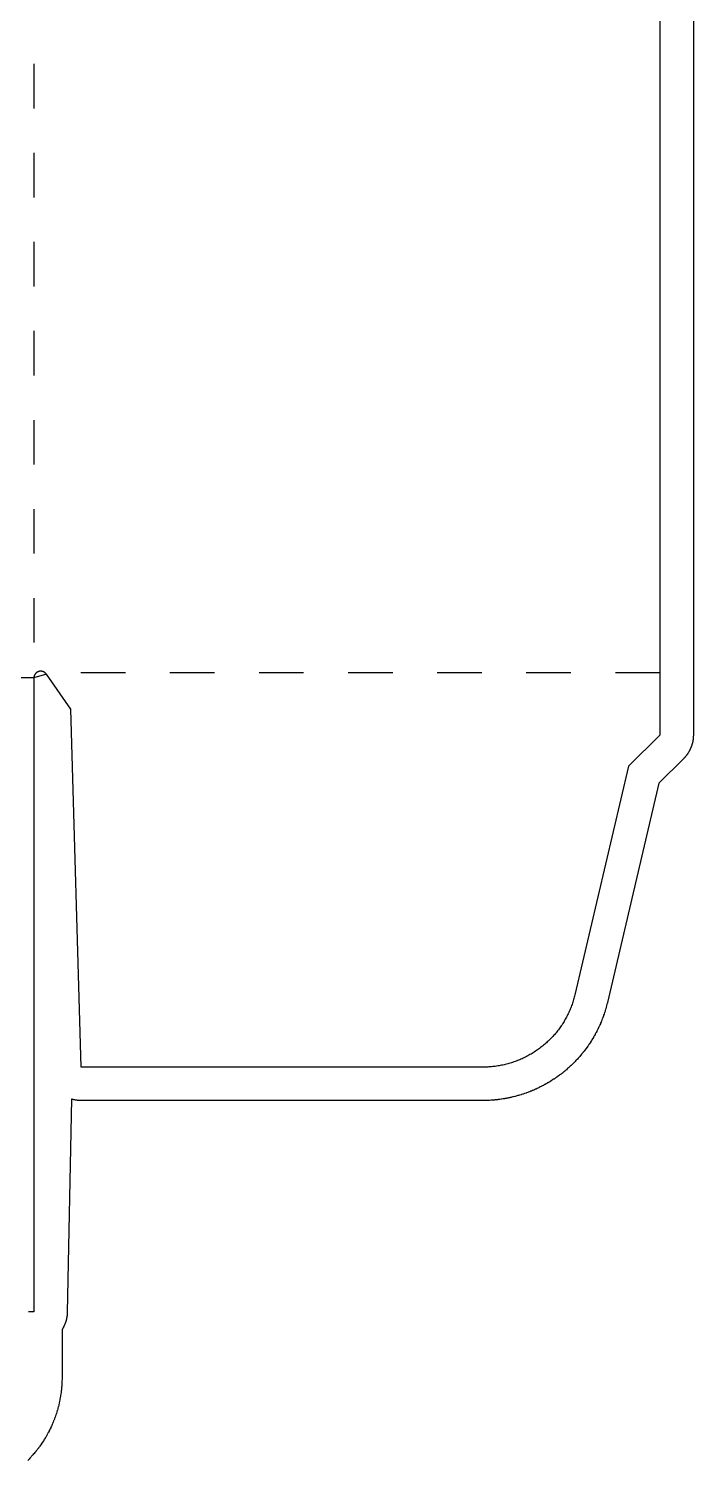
# Model space of a CAD drawing. Extents: x -9 to 1073, y -897 to 0.
# Drawn here: x 894 to 1073.1, y -887.4 to -501.5 of the extents above; entities that cross this region are included whole.
import ezdxf

# ---------------------------------------------------------------- set-up
doc = ezdxf.new("R2010")
doc.units = 0
doc.linetypes.add('DASHED', pattern=[24, 12, -12])
for name, color, linetype in [('BLEED', 3, 'CONTINUOUS'), ('CREASE', 5, 'DASHED'), ('CUT', 1, 'CONTINUOUS')]:
    doc.layers.add(name, color=color, linetype=linetype)

msp = doc.modelspace()

# ---------------------------------------------------------------- linework, layer by layer
at = {"layer": 'BLEED'}
for p, q in [((1073.0549, -223.0157), (1073.0549, -691.9258)), ((1072.6769, -694.5077), (1072.643, -694.6164)), ((1072.7086, -694.3982), (1072.6769, -694.5077)), ((1072.7395, -694.2881), (1072.7086, -694.3982)), ((1072.7683, -694.1786), (1072.7395, -694.2881)), ((1072.7964, -694.0678), (1072.7683, -694.1786)), ((1072.8223, -693.9576), (1072.7964, -694.0678)), ((1072.8475, -693.846), (1072.8223, -693.9576)), ((1072.8713, -693.7351), (1072.8475, -693.846)), ((1072.8936, -693.6235), (1072.8713, -693.7351)), ((1072.9145, -693.5112), (1072.8936, -693.6235)), ((1072.9332, -693.3989), (1072.9145, -693.5112)), ((1072.9512, -693.2866), (1072.9332, -693.3989)), ((1072.9678, -693.1742), (1072.9512, -693.2866)), ((1072.9829, -693.0612), (1072.9678, -693.1742)), ((1072.9966, -692.9482), (1072.9829, -693.0612)), ((1073.0088, -692.8351), (1072.9966, -692.9482)), ((1073.0196, -692.7214), (1073.0088, -692.8351)), ((1073.029, -692.6083), (1073.0196, -692.7214)), ((1073.0369, -692.4946), (1073.029, -692.6083)), ((1073.0434, -692.3808), (1073.0369, -692.4946)), ((1073.0484, -692.267), (1073.0434, -692.3808)), ((1073.052, -692.1533), (1073.0484, -692.267)), ((1073.0542, -692.0395), (1073.052, -692.1533)), ((1073.0549, -691.9258), (1073.0542, -692.0395)), ((1070.3765, -698.3316), (1063.7222, -704.8987)), ((1070.4262, -698.2826), (1070.3765, -698.3316)), ((1070.5061, -698.2013), (1070.4262, -698.2826)), ((1070.5853, -698.1192), (1070.5061, -698.2013)), ((1070.663, -698.0364), (1070.5853, -698.1192)), ((1070.7394, -697.9522), (1070.663, -698.0364)), ((1070.815, -697.8672), (1070.7394, -697.9522)), ((1070.8898, -697.7808), (1070.815, -697.8672)), ((1070.9633, -697.6944), (1070.8898, -697.7808)), ((1071.036, -697.6066), (1070.9633, -697.6944)), ((1071.1073, -697.5173), (1071.036, -697.6066)), ((1071.1771, -697.428), (1071.1073, -697.5173)), ((1071.2462, -697.3373), (1071.1771, -697.428)), ((1071.3139, -697.2458), (1071.2462, -697.3373)), ((1071.3809, -697.1537), (1071.3139, -697.2458)), ((1071.4464, -697.0608), (1071.3809, -697.1537)), ((1071.5105, -696.9665), (1071.4464, -697.0608)), ((1071.5738, -696.8722), (1071.5105, -696.9665)), ((1071.6358, -696.7764), (1071.5738, -696.8722)), ((1071.6962, -696.6799), (1071.6358, -696.7764)), ((1071.756, -696.5834), (1071.6962, -696.6799)), ((1071.8143, -696.4855), (1071.756, -696.5834)), ((1071.8712, -696.3869), (1071.8143, -696.4855)), ((1071.9274, -696.2875), (1071.8712, -696.3869)), ((1071.9821, -696.1874), (1071.9274, -696.2875)), ((1072.0354, -696.0874), (1071.9821, -696.1874)), ((1072.0872, -695.9858), (1072.0354, -696.0874)), ((1072.1376, -695.8836), (1072.0872, -695.9858)), ((1072.1873, -695.7814), (1072.1376, -695.8836)), ((1072.2355, -695.6784), (1072.1873, -695.7814)), ((1072.2823, -695.5747), (1072.2355, -695.6784)), ((1072.3277, -695.4703), (1072.2823, -695.5747)), ((1072.3716, -695.3652), (1072.3277, -695.4703)), ((1072.4148, -695.2594), (1072.3716, -695.3652)), ((1072.4558, -695.1535), (1072.4148, -695.2594)), ((1072.4962, -695.047), (1072.4558, -695.1535)), ((1072.535, -694.9404), (1072.4962, -695.047)), ((1072.5725, -694.8324), (1072.535, -694.9404)), ((1072.6085, -694.7244), (1072.5725, -694.8324)), ((1072.643, -694.6164), (1072.6085, -694.7244)), ((1063.7222, -704.8987), (1049.9011, -763.9783)), ((1049.8838, -764.0525), (1049.8039, -764.3815)), ((1049.9011, -763.9783), (1049.8838, -764.0525)), ((1048.7347, -767.8872), (1048.6872, -768.0175)), ((1048.8492, -767.5682), (1048.7347, -767.8872)), ((1048.8895, -767.4538), (1048.8492, -767.5682)), ((1048.9997, -767.1334), (1048.8895, -767.4538)), ((1049.0378, -767.0189), (1048.9997, -767.1334)), ((1049.1437, -766.697), (1049.0378, -767.0189)), ((1049.179, -766.5876), (1049.1437, -766.697)), ((1049.2805, -766.265), (1049.179, -766.5876)), ((1049.3179, -766.1441), (1049.2805, -766.265)), ((1049.4151, -765.8194), (1049.3179, -766.1441)), ((1049.449, -765.7027), (1049.4151, -765.8194)), ((1049.5418, -765.3766), (1049.449, -765.7027)), ((1049.5728, -765.2657), (1049.5418, -765.3766)), ((1049.6614, -764.9388), (1049.5728, -765.2657)), ((1049.6959, -764.8085), (1049.6614, -764.9388)), ((1049.7794, -764.4809), (1049.6959, -764.8085)), ((1049.8039, -764.3815), (1049.7794, -764.4809)), ((1047.0737, -771.6953), (1047.019, -771.8011)), ((1047.2263, -771.3929), (1047.0737, -771.6953)), ((1047.2796, -771.2856), (1047.2263, -771.3929)), ((1047.4286, -770.9803), (1047.2796, -771.2856)), ((1047.4805, -770.8723), (1047.4286, -770.9803)), ((1047.6252, -770.5656), (1047.4805, -770.8723)), ((1047.6864, -770.4338), (1047.6252, -770.5656)), ((1047.8261, -770.125), (1047.6864, -770.4338)), ((1047.8606, -770.0465), (1047.8261, -770.125)), ((1047.9974, -769.7362), (1047.8606, -770.0465)), ((1048.055, -769.603), (1047.9974, -769.7362)), ((1048.1868, -769.2905), (1048.055, -769.603)), ((1048.2329, -769.1789), (1048.1868, -769.2905)), ((1048.3603, -768.865), (1048.2329, -769.1789)), ((1048.405, -768.7526), (1048.3603, -768.865)), ((1048.5281, -768.4373), (1048.405, -768.7526)), ((1048.5677, -768.335), (1048.5281, -768.4373)), ((1048.6872, -768.0175), (1048.5677, -768.335)), ((1044.7034, -775.6481), (1044.6372, -775.7431)), ((1044.8957, -775.3687), (1044.7034, -775.6481)), ((1044.9612, -775.2722), (1044.8957, -775.3687)), ((1045.1506, -774.9893), (1044.9612, -775.2722)), ((1045.224, -774.8784), (1045.1506, -774.9893)), ((1045.4083, -774.594), (1045.224, -774.8784)), ((1045.4702, -774.4968), (1045.4083, -774.594)), ((1045.6517, -774.2088), (1045.4702, -774.4968)), ((1045.7136, -774.1094), (1045.6517, -774.2088)), ((1045.8907, -773.82), (1045.7136, -774.1094)), ((1045.962, -773.7019), (1045.8907, -773.82)), ((1046.1348, -773.4096), (1045.962, -773.7019)), ((1046.1859, -773.3218), (1046.1348, -773.4096)), ((1046.3551, -773.028), (1046.1859, -773.3218)), ((1046.4228, -772.9085), (1046.3551, -773.028)), ((1046.5877, -772.6118), (1046.4228, -772.9085)), ((1046.641, -772.5139), (1046.5877, -772.6118)), ((1046.8022, -772.2151), (1046.641, -772.5139)), ((1046.862, -772.1021), (1046.8022, -772.2151)), ((1047.019, -771.8011), (1046.862, -772.1021)), ((1041.7399, -779.3374), (1041.5074, -779.5865)), ((1041.8227, -779.2481), (1041.7399, -779.3374)), ((1042.0517, -778.9961), (1041.8227, -779.2481)), ((1042.1323, -778.9054), (1042.0517, -778.9961)), ((1042.3577, -778.6505), (1042.1323, -778.9054)), ((1042.4383, -778.5583), (1042.3577, -778.6505)), ((1042.6601, -778.3006), (1042.4383, -778.5583)), ((1042.7465, -778.1983), (1042.6601, -778.3006)), ((1042.9646, -777.937), (1042.7465, -778.1983)), ((1043.0345, -777.852), (1042.9646, -777.937)), ((1043.249, -777.5885), (1043.0345, -777.852)), ((1043.3167, -777.505), (1043.249, -777.5885)), ((1043.5284, -777.2386), (1043.3167, -777.505)), ((1043.6126, -777.1313), (1043.5284, -777.2386)), ((1043.82, -776.862), (1043.6126, -777.1313)), ((1043.8934, -776.7648), (1043.82, -776.862)), ((1044.0972, -776.4926), (1043.8934, -776.7648)), ((1044.1634, -776.4034), (1044.0972, -776.4926)), ((1044.3636, -776.129), (1044.1634, -776.4034)), ((1044.4406, -776.021), (1044.3636, -776.129)), ((1044.6372, -775.7431), (1044.4406, -776.021)), ((1037.407, -783.2887), (1037.3011, -783.3701)), ((1037.6762, -783.0799), (1037.407, -783.2887)), ((1037.7626, -783.0122), (1037.6762, -783.0799)), ((1038.0298, -782.7998), (1037.7626, -783.0122)), ((1038.1241, -782.7235), (1038.0298, -782.7998)), ((1038.3883, -782.5075), (1038.1241, -782.7235)), ((1038.4805, -782.4312), (1038.3883, -782.5075)), ((1038.7411, -782.2123), (1038.4805, -782.4312)), ((1038.8448, -782.1245), (1038.7411, -782.2123)), ((1039.1026, -781.9013), (1038.8448, -782.1245)), ((1039.1832, -781.83), (1039.1026, -781.9013)), ((1039.4381, -781.6039), (1039.1832, -781.83)), ((1039.5281, -781.5226), (1039.4381, -781.6039)), ((1039.7801, -781.2929), (1039.5281, -781.5226)), ((1039.8694, -781.2108), (1039.7801, -781.2929)), ((1040.1185, -780.9775), (1039.8694, -781.2108)), ((1040.2157, -780.8854), (1040.1185, -780.9775)), ((1040.4605, -780.6492), (1040.2157, -780.8854)), ((1040.5282, -780.5837), (1040.4605, -780.6492)), ((1040.7708, -780.3446), (1040.5282, -780.5837)), ((1040.8658, -780.2496), (1040.7708, -780.3446)), ((1041.1049, -780.007), (1040.8658, -780.2496)), ((1041.1891, -779.9198), (1041.1049, -780.007)), ((1041.4246, -779.6743), (1041.1891, -779.9198)), ((1041.5074, -779.5865), (1041.4246, -779.6743)), ((1030.9925, -787.1796), (1030.6814, -787.3229)), ((1031.1149, -787.1227), (1030.9925, -787.1796)), ((1031.423, -786.9751), (1031.1149, -787.1227)), ((1031.5145, -786.9305), (1031.423, -786.9751)), ((1031.8212, -786.7793), (1031.5145, -786.9305)), ((1031.9198, -786.7296), (1031.8212, -786.7793)), ((1032.2244, -786.5748), (1031.9198, -786.7296)), ((1032.3518, -786.5086), (1032.2244, -786.5748)), ((1032.6542, -786.3487), (1032.3518, -786.5086)), ((1032.7514, -786.2969), (1032.6542, -786.3487)), ((1033.0517, -786.1334), (1032.7514, -786.2969)), ((1033.1489, -786.0802), (1033.0517, -786.1334)), ((1033.447, -785.9131), (1033.1489, -786.0802)), ((1033.5571, -785.8498), (1033.447, -785.9131)), ((1033.853, -785.6784), (1033.5571, -785.8498)), ((1033.9567, -785.6179), (1033.853, -785.6784)), ((1034.2498, -785.443), (1033.9567, -785.6179)), ((1034.3585, -785.3767), (1034.2498, -785.443)), ((1034.6494, -785.1974), (1034.3585, -785.3767)), ((1034.743, -785.1391), (1034.6494, -785.1974)), ((1035.0317, -784.9562), (1034.743, -785.1391)), ((1035.1332, -784.8907), (1035.0317, -784.9562)), ((1035.419, -784.7042), (1035.1332, -784.8907)), ((1035.5242, -784.6344), (1035.419, -784.7042)), ((1035.8078, -784.4436), (1035.5242, -784.6344)), ((1035.9166, -784.3694), (1035.8078, -784.4436)), ((1036.1966, -784.175), (1035.9166, -784.3694)), ((1036.2787, -784.1174), (1036.1966, -784.175)), ((1036.5574, -783.9194), (1036.2787, -784.1174)), ((1036.6646, -783.8424), (1036.5574, -783.9194)), ((1036.9397, -783.6408), (1036.6646, -783.8424)), ((1037.0282, -783.5753), (1036.9397, -783.6408)), ((1037.3011, -783.3701), (1037.0282, -783.5753)), ((905.5166, -790.0474), (904.392, -847.5221)), ((905.5678, -790.0632), (905.5166, -790.0474)), ((905.6772, -790.0949), (905.5678, -790.0632)), ((905.7874, -790.1258), (905.6772, -790.0949)), ((905.8968, -790.1546), (905.7874, -790.1258)), ((906.0077, -790.1827), (905.8968, -790.1546)), ((906.1178, -790.2086), (906.0077, -790.1827)), ((906.2294, -790.2338), (906.1178, -790.2086)), ((906.3403, -790.2576), (906.2294, -790.2338)), ((906.4519, -790.2799), (906.3403, -790.2576)), ((906.5642, -790.3008), (906.4519, -790.2799)), ((906.6766, -790.3195), (906.5642, -790.3008)), ((906.7889, -790.3375), (906.6766, -790.3195)), ((906.9012, -790.3541), (906.7889, -790.3375)), ((907.0142, -790.3692), (906.9012, -790.3541)), ((907.1273, -790.3829), (907.0142, -790.3692)), ((907.2403, -790.3951), (907.1273, -790.3829)), ((907.3541, -790.4059), (907.2403, -790.3951)), ((907.4671, -790.4153), (907.3541, -790.4059)), ((907.5809, -790.4232), (907.4671, -790.4153)), ((907.6946, -790.4297), (907.5809, -790.4232)), ((907.8084, -790.4347), (907.6946, -790.4297)), ((907.9222, -790.4383), (907.8084, -790.4347)), ((908.0359, -790.4405), (907.9222, -790.4383)), ((908.1497, -790.4412), (908.0359, -790.4405)), ((1016.3556, -790.4412), (908.1497, -790.4412)), ((1016.6983, -790.4383), (1016.3556, -790.4412)), ((1016.7926, -790.4369), (1016.6983, -790.4383)), ((1017.1354, -790.4304), (1016.7926, -790.4369)), ((1017.2678, -790.4268), (1017.1354, -790.4304)), ((1017.6106, -790.4153), (1017.2678, -790.4268)), ((1017.7243, -790.411), (1017.6106, -790.4153)), ((1018.0663, -790.3951), (1017.7243, -790.411)), ((1018.1786, -790.3886), (1018.0663, -790.3951)), ((1018.5214, -790.3685), (1018.1786, -790.3886)), ((1018.6546, -790.3598), (1018.5214, -790.3685)), ((1018.9966, -790.3346), (1018.6546, -790.3598)), ((1019.1103, -790.3253), (1018.9966, -790.3346)), ((1019.4516, -790.2958), (1019.1103, -790.3253)), ((1019.5639, -790.2857), (1019.4516, -790.2958)), ((1019.9052, -790.2518), (1019.5639, -790.2857)), ((1020.0384, -790.2374), (1019.9052, -790.2518)), ((1020.379, -790.1986), (1020.0384, -790.2374)), ((1020.4927, -790.1849), (1020.379, -790.1986)), ((1020.8326, -790.1417), (1020.4927, -790.1849)), ((1020.9442, -790.1273), (1020.8326, -790.1417)), ((1021.284, -790.0798), (1020.9442, -790.1273)), ((1021.4006, -790.0625), (1021.284, -790.0798)), ((1021.739, -790.0106), (1021.4006, -790.0625)), ((1021.8679, -789.9898), (1021.739, -790.0106)), ((1022.2063, -789.9329), (1021.8679, -789.9898)), ((1022.3042, -789.9156), (1022.2063, -789.9329)), ((1022.6412, -789.8551), (1022.3042, -789.9156)), ((1022.773, -789.8306), (1022.6412, -789.8551)), ((1023.1092, -789.7651), (1022.773, -789.8306)), ((1023.2395, -789.7385), (1023.1092, -789.7651)), ((1023.575, -789.6679), (1023.2395, -789.7385)), ((1023.6694, -789.6478), (1023.575, -789.6679)), ((1024.0042, -789.5736), (1023.6694, -789.6478)), ((1024.1201, -789.547), (1024.0042, -789.5736)), ((1024.4534, -789.4685), (1024.1201, -789.547)), ((1024.5874, -789.4361), (1024.4534, -789.4685)), ((1024.9193, -789.3526), (1024.5874, -789.4361)), ((1025.0302, -789.3238), (1024.9193, -789.3526)), ((1025.3614, -789.2359), (1025.0302, -789.3238)), ((1025.4773, -789.205), (1025.3614, -789.2359)), ((1025.807, -789.1128), (1025.4773, -789.205)), ((1025.9165, -789.0811), (1025.807, -789.1128)), ((1026.2455, -788.9846), (1025.9165, -789.0811)), ((1026.3478, -788.9537), (1026.2455, -788.9846)), ((1026.6746, -788.8536), (1026.3478, -788.9537)), ((1026.8006, -788.814), (1026.6746, -788.8536)), ((1027.1268, -788.7089), (1026.8006, -788.814)), ((1027.2406, -788.6714), (1027.1268, -788.7089)), ((1027.5653, -788.562), (1027.2406, -788.6714)), ((1027.6841, -788.521), (1027.5653, -788.562)), ((1028.0066, -788.4072), (1027.6841, -788.521)), ((1028.1197, -788.3669), (1028.0066, -788.4072)), ((1028.4408, -788.2488), (1028.1197, -788.3669)), ((1028.5531, -788.207), (1028.4408, -788.2488)), ((1028.8728, -788.0846), (1028.5531, -788.207)), ((1028.9678, -788.0472), (1028.8728, -788.0846)), ((1029.2861, -787.9212), (1028.9678, -788.0472)), ((1029.4193, -787.8672), (1029.2861, -787.9212)), ((1029.7354, -787.7362), (1029.4193, -787.8672)), ((1029.8297, -787.6966), (1029.7354, -787.7362)), ((1030.1443, -787.5619), (1029.8297, -787.6966)), ((1030.2602, -787.5115), (1030.1443, -787.5619)), ((1030.5727, -787.3726), (1030.2602, -787.5115)), ((1030.6814, -787.3229), (1030.5727, -787.3726)), ((904.2617, -848.8807), (904.2415, -848.993)), ((904.2804, -848.7684), (904.2617, -848.8807)), ((904.2977, -848.6561), (904.2804, -848.7684)), ((904.3135, -848.5438), (904.2977, -848.6561)), ((904.3279, -848.4307), (904.3135, -848.5438)), ((904.3409, -848.3177), (904.3279, -848.4307)), ((904.3524, -848.2039), (904.3409, -848.3177)), ((904.3625, -848.0909), (904.3524, -848.2039)), ((904.3711, -847.9771), (904.3625, -848.0909)), ((904.3783, -847.8634), (904.3711, -847.9771)), ((904.3841, -847.7503), (904.3783, -847.8634)), ((904.3891, -847.6366), (904.3841, -847.7503)), ((904.392, -847.5221), (904.3891, -847.6366)), ((903.0024, -852.1538), (902.9765, -852.1942)), ((902.9765, -852.1942), (902.9765, -865.1354)), ((903.0622, -852.0566), (903.0024, -852.1538)), ((903.1212, -851.9594), (903.0622, -852.0566)), ((903.1788, -851.8615), (903.1212, -851.9594)), ((903.2357, -851.7629), (903.1788, -851.8615)), ((903.2904, -851.6628), (903.2357, -851.7629)), ((903.3444, -851.5627), (903.2904, -851.6628)), ((903.3977, -851.4619), (903.3444, -851.5627)), ((903.4488, -851.3604), (903.3977, -851.4619)), ((903.4992, -851.2582), (903.4488, -851.3604)), ((903.5474, -851.1552), (903.4992, -851.2582)), ((903.595, -851.0515), (903.5474, -851.1552)), ((903.6418, -850.9478), (903.595, -851.0515)), ((903.6864, -850.8434), (903.6418, -850.9478)), ((903.7296, -850.7383), (903.6864, -850.8434)), ((903.7721, -850.6325), (903.7296, -850.7383)), ((903.8131, -850.5259), (903.7721, -850.6325)), ((903.8527, -850.4194), (903.8131, -850.5259)), ((903.8909, -850.3121), (903.8527, -850.4194)), ((903.9276, -850.2041), (903.8909, -850.3121)), ((903.9629, -850.0961), (903.9276, -850.2041)), ((903.9974, -849.9874), (903.9629, -850.0961)), ((904.0298, -849.8786), (903.9974, -849.9874)), ((904.0615, -849.7692), (904.0298, -849.8786)), ((904.091, -849.659), (904.0615, -849.7692)), ((904.1198, -849.5489), (904.091, -849.659)), ((904.1472, -849.4387), (904.1198, -849.5489)), ((904.1724, -849.3278), (904.1472, -849.4387)), ((904.1969, -849.2162), (904.1724, -849.3278)), ((904.2199, -849.1046), (904.1969, -849.2162)), ((904.2415, -848.993), (904.2199, -849.1046)), ((902.8296, -868.1047), (902.7936, -868.4597)), ((902.8418, -867.9802), (902.8296, -868.1047)), ((902.8728, -867.6259), (902.8418, -867.9802)), ((902.8843, -867.4783), (902.8728, -867.6259)), ((902.9095, -867.1226), (902.8843, -867.4783)), ((902.9182, -866.9779), (902.9095, -867.1226)), ((902.9376, -866.6222), (902.9182, -866.9779)), ((902.9448, -866.4768), (902.9376, -866.6222)), ((902.9585, -866.1211), (902.9448, -866.4768)), ((902.9621, -865.9937), (902.9585, -866.1211)), ((902.9707, -865.6373), (902.9621, -865.9937)), ((902.9736, -865.4918), (902.9707, -865.6373)), ((902.9765, -865.1354), (902.9736, -865.4918)), ((902.2003, -872.0294), (902.1204, -872.3765)), ((902.2291, -871.9006), (902.2003, -872.0294)), ((902.304, -871.5521), (902.2291, -871.9006)), ((902.3299, -871.4261), (902.304, -871.5521)), ((902.3998, -871.0769), (902.3299, -871.4261)), ((902.4278, -870.93), (902.3998, -871.0769)), ((902.4919, -870.5794), (902.4278, -870.93)), ((902.5171, -870.4354), (902.4919, -870.5794)), ((902.5754, -870.084), (902.5171, -870.4354)), ((902.5956, -869.9566), (902.5754, -870.084)), ((902.6489, -869.6045), (902.5956, -869.9566)), ((902.6698, -869.4598), (902.6489, -869.6045)), ((902.7173, -869.107), (902.6698, -869.4598)), ((902.736, -868.9608), (902.7173, -869.107)), ((902.7778, -868.6073), (902.736, -868.9608)), ((902.7936, -868.4597), (902.7778, -868.6073)), ((901.0807, -875.8562), (900.9576, -876.1903)), ((901.1254, -875.7324), (901.0807, -875.8562)), ((901.2434, -875.3969), (901.1254, -875.7324)), ((901.296, -875.2442), (901.2434, -875.3969)), ((901.4083, -874.9058), (901.296, -875.2442)), ((901.4436, -874.7964), (901.4083, -874.9058)), ((901.5516, -874.4566), (901.4436, -874.7964)), ((901.6006, -874.2967), (901.5516, -874.4566)), ((901.7021, -873.9554), (901.6006, -874.2967)), ((901.7345, -873.8453), (901.7021, -873.9554)), ((901.8317, -873.5026), (901.7345, -873.8453)), ((901.8756, -873.3406), (901.8317, -873.5026)), ((901.9663, -872.9964), (901.8756, -873.3406)), ((901.9951, -872.8855), (901.9663, -872.9964)), ((902.0815, -872.5399), (901.9951, -872.8855)), ((902.1204, -872.3765), (902.0815, -872.5399)), ((899.3275, -879.822), (899.2627, -879.9444)), ((899.4917, -879.5059), (899.3275, -879.822)), ((899.5543, -879.3828), (899.4917, -879.5059)), ((899.7134, -879.0646), (899.5543, -879.3828)), ((899.7782, -878.9328), (899.7134, -879.0646)), ((899.9323, -878.6117), (899.7782, -878.9328)), ((899.9942, -878.4799), (899.9323, -878.6117)), ((900.1433, -878.1559), (899.9942, -878.4799)), ((900.1973, -878.0364), (900.1433, -878.1559)), ((900.3413, -877.711), (900.1973, -878.0364)), ((900.3989, -877.577), (900.3413, -877.711)), ((900.5378, -877.2487), (900.3989, -877.577)), ((900.5882, -877.127), (900.5378, -877.2487)), ((900.7222, -876.7973), (900.5882, -877.127)), ((900.7762, -876.6626), (900.7222, -876.7973)), ((900.905, -876.33), (900.7762, -876.6626)), ((900.9576, -876.1903), (900.905, -876.33)), ((896.9702, -883.6214), (896.8846, -883.7395)), ((897.1769, -883.332), (896.9702, -883.6214)), ((897.2503, -883.2283), (897.1769, -883.332)), ((897.4534, -882.9353), (897.2503, -883.2283)), ((897.4858, -882.8878), (897.4534, -882.9353)), ((897.5491, -882.7934), (897.4858, -882.8878)), ((897.7464, -882.4968), (897.5491, -882.7934)), ((897.8047, -882.4082), (897.7464, -882.4968)), ((897.9984, -882.1094), (897.8047, -882.4082)), ((898.0826, -881.9777), (897.9984, -882.1094)), ((898.2713, -881.6753), (898.0826, -881.9777)), ((898.3476, -881.55), (898.2713, -881.6753)), ((898.5312, -881.2447), (898.3476, -881.55)), ((898.6061, -881.1187), (898.5312, -881.2447)), ((898.7846, -880.8106), (898.6061, -881.1187)), ((898.8444, -880.7047), (898.7846, -880.8106)), ((899.0186, -880.3944), (898.8444, -880.7047)), ((899.0935, -880.2583), (899.0186, -880.3944)), ((899.2627, -879.9444), (899.0935, -880.2583)), ((893.9938, -887.1624), (893.7439, -887.4158)), ((894.101, -887.0515), (893.9938, -887.1624)), ((894.3466, -886.7938), (894.101, -887.0515)), ((894.4344, -886.7002), (894.3466, -886.7938)), ((894.6763, -886.4388), (894.4344, -886.7002)), ((894.78, -886.325), (894.6763, -886.4388)), ((895.0176, -886.0594), (894.78, -886.325)), ((895.1026, -885.9629), (895.0176, -886.0594)), ((895.3366, -885.6936), (895.1026, -885.9629)), ((895.4302, -885.5842), (895.3366, -885.6936)), ((895.6591, -885.312), (895.4302, -885.5842)), ((895.757, -885.1932), (895.6591, -885.312)), ((895.9817, -884.9167), (895.757, -885.1932)), ((896.0551, -884.826), (895.9817, -884.9167)), ((896.2762, -884.5466), (896.0551, -884.826)), ((896.3784, -884.4142), (896.2762, -884.5466)), ((896.5944, -884.1305), (896.3784, -884.4142)), ((896.6729, -884.0261), (896.5944, -884.1305)), ((896.8846, -883.7395), (896.6729, -884.0261))]:
    msp.add_line(p, q, dxfattribs=at)
at = {"layer": 'CREASE'}
for p, q in [((895.3937, -223.0157), (895.3937, -676.5404)), ((1064.0551, -675.1417), (898.4135, -675.1417)), ((895.3937, -676.5404), (555.2362, -676.5404))]:
    msp.add_line(p, q, dxfattribs=at)
at = {"layer": 'CUT'}
for p, q in [((1064.0549, -223.0157), (1064.0549, -675.1418)), ((895.9032, -675.2851), (895.8715, -675.319)), ((895.9356, -675.252), (895.9032, -675.2851)), ((895.9694, -675.2203), (895.9356, -675.252)), ((896.004, -675.1886), (895.9694, -675.2203)), ((896.0386, -675.1584), (896.004, -675.1886)), ((896.0746, -675.1289), (896.0386, -675.1584)), ((896.1113, -675.0994), (896.0746, -675.1289)), ((896.1487, -675.0713), (896.1113, -675.0994)), ((896.1869, -675.0446), (896.1487, -675.0713)), ((896.2258, -675.018), (896.1869, -675.0446)), ((896.2654, -674.9928), (896.2258, -675.018)), ((896.3057, -674.969), (896.2654, -674.9928)), ((896.346, -674.946), (896.3057, -674.969)), ((896.387, -674.9237), (896.346, -674.946)), ((896.4295, -674.9028), (896.387, -674.9237)), ((896.4713, -674.8826), (896.4295, -674.9028)), ((896.5145, -674.8639), (896.4713, -674.8826)), ((896.5577, -674.8459), (896.5145, -674.8639)), ((896.6016, -674.8294), (896.5577, -674.8459)), ((896.6455, -674.8135), (896.6016, -674.8294)), ((896.6902, -674.7991), (896.6455, -674.8135)), ((896.7348, -674.7862), (896.6902, -674.7991)), ((896.7802, -674.7739), (896.7348, -674.7862)), ((896.8255, -674.7631), (896.7802, -674.7739)), ((896.8709, -674.753), (896.8255, -674.7631)), ((896.917, -674.7444), (896.8709, -674.753)), ((896.963, -674.7365), (896.917, -674.7444)), ((897.0098, -674.7307), (896.963, -674.7365)), ((897.0559, -674.7257), (897.0098, -674.7307)), ((897.1027, -674.7214), (897.0559, -674.7257)), ((897.1495, -674.7185), (897.1027, -674.7214)), ((897.1963, -674.717), (897.1495, -674.7185)), ((897.2431, -674.7163), (897.1963, -674.717)), ((897.2899, -674.717), (897.2431, -674.7163)), ((897.3367, -674.7192), (897.2899, -674.717)), ((897.3835, -674.7221), (897.3367, -674.7192)), ((897.4296, -674.7264), (897.3835, -674.7221)), ((897.4764, -674.7322), (897.4296, -674.7264)), ((897.5225, -674.7386), (897.4764, -674.7322)), ((897.5686, -674.7466), (897.5225, -674.7386)), ((897.6146, -674.7559), (897.5686, -674.7466)), ((897.6607, -674.766), (897.6146, -674.7559)), ((897.7061, -674.7775), (897.6607, -674.766)), ((897.7507, -674.7898), (897.7061, -674.7775)), ((897.7954, -674.8034), (897.7507, -674.7898)), ((897.84, -674.8186), (897.7954, -674.8034)), ((897.8839, -674.8344), (897.84, -674.8186)), ((897.9278, -674.851), (897.8839, -674.8344)), ((897.971, -674.869), (897.9278, -674.851)), ((898.0135, -674.8884), (897.971, -674.869)), ((898.0553, -674.9086), (898.0135, -674.8884)), ((898.097, -674.9302), (898.0553, -674.9086)), ((898.1381, -674.9525), (898.097, -674.9302)), ((898.1791, -674.9762), (898.1381, -674.9525)), ((898.2187, -675), (898.1791, -674.9762)), ((898.2583, -675.0259), (898.2187, -675)), ((898.2965, -675.0526), (898.2583, -675.0259)), ((898.3346, -675.0799), (898.2965, -675.0526)), ((898.3721, -675.108), (898.3346, -675.0799)), ((898.4081, -675.1375), (898.3721, -675.108)), ((898.4441, -675.167), (898.4081, -675.1375)), ((898.4786, -675.198), (898.4441, -675.167)), ((898.5132, -675.2297), (898.4786, -675.198)), ((898.5463, -675.2621), (898.5132, -675.2297)), ((898.5787, -675.2952), (898.5463, -675.2621)), ((898.6104, -675.329), (898.5787, -675.2952)), ((1064.0549, -675.1418), (1064.0549, -675.1418)), ((1064.0549, -675.1418), (1064.0549, -675.1418)), ((1064.0549, -675.1418), (1064.0549, -675.1418)), ((1064.0549, -675.1418), (1064.0549, -691.9258)), ((898.7551, -675.5105), (895.3934, -676.5401)), ((895.3942, -676.494), (895.3934, -676.5401)), ((895.3934, -676.5401), (895.3934, -847.3464)), ((895.3963, -676.4479), (895.3942, -676.494)), ((895.3992, -676.4018), (895.3963, -676.4479)), ((895.4035, -676.3558), (895.3992, -676.4018)), ((895.4086, -676.3104), (895.4035, -676.3558)), ((895.415, -676.2643), (895.4086, -676.3104)), ((895.423, -676.219), (895.415, -676.2643)), ((895.4316, -676.1736), (895.423, -676.219)), ((895.4417, -676.1282), (895.4316, -676.1736)), ((895.4525, -676.0836), (895.4417, -676.1282)), ((895.4654, -676.039), (895.4525, -676.0836)), ((895.4784, -675.995), (895.4654, -676.039)), ((895.4935, -675.9511), (895.4784, -675.995)), ((895.5086, -675.9072), (895.4935, -675.9511)), ((895.5259, -675.8647), (895.5086, -675.9072)), ((895.5439, -675.8215), (895.5259, -675.8647)), ((895.5626, -675.7798), (895.5439, -675.8215)), ((895.5828, -675.738), (895.5626, -675.7798)), ((895.6044, -675.697), (895.5828, -675.738)), ((895.626, -675.6559), (895.6044, -675.697)), ((895.6498, -675.6163), (895.626, -675.6559)), ((895.6735, -675.5767), (895.6498, -675.6163)), ((895.6994, -675.5378), (895.6735, -675.5767)), ((895.7254, -675.4997), (895.6994, -675.5378)), ((895.7527, -675.4622), (895.7254, -675.4997)), ((895.7808, -675.4248), (895.7527, -675.4622)), ((895.8103, -675.3888), (895.7808, -675.4248)), ((895.8406, -675.3535), (895.8103, -675.3888)), ((895.8715, -675.319), (895.8406, -675.3535)), ((898.6414, -675.3643), (898.6104, -675.329)), ((898.6709, -675.3996), (898.6414, -675.3643)), ((898.6997, -675.4356), (898.6709, -675.3996)), ((898.7278, -675.473), (898.6997, -675.4356)), ((898.7551, -675.5105), (898.7278, -675.473)), ((905.315, -684.9324), (898.7551, -675.5105)), ((898.7551, -675.5105), (898.7551, -675.5105)), ((908.1497, -781.4412), (905.315, -684.9324)), ((905.315, -684.9324), (905.315, -684.9324)), ((1064.0549, -691.9258), (1055.551, -700.3181)), ((1064.0549, -691.9258), (1064.0549, -691.9258)), ((1055.551, -700.3181), (1041.138, -761.9285)), ((1055.551, -700.3181), (1055.551, -700.3181)), ((1040.5944, -763.8854), (1040.4886, -764.2073)), ((1040.6959, -763.5629), (1040.5944, -763.8854)), ((1040.7931, -763.2382), (1040.6959, -763.5629)), ((1040.886, -762.912), (1040.7931, -763.2382)), ((1040.9746, -762.5851), (1040.886, -762.912)), ((1041.0581, -762.2575), (1040.9746, -762.5851)), ((1041.138, -761.9285), (1041.0581, -762.2575)), ((1041.138, -761.9285), (1041.138, -761.9285)), ((1039.0392, -767.6395), (1038.8822, -767.9405)), ((1039.1918, -767.3371), (1039.0392, -767.6395)), ((1039.3409, -767.0318), (1039.1918, -767.3371)), ((1039.4856, -766.7251), (1039.3409, -767.0318)), ((1039.6253, -766.4162), (1039.4856, -766.7251)), ((1039.7621, -766.1059), (1039.6253, -766.4162)), ((1039.8938, -765.7934), (1039.7621, -766.1059)), ((1040.0213, -765.4795), (1039.8938, -765.7934)), ((1040.1444, -765.1642), (1040.0213, -765.4795)), ((1040.2639, -764.8466), (1040.1444, -765.1642)), ((1040.3784, -764.5277), (1040.2639, -764.8466)), ((1040.4886, -764.2073), (1040.3784, -764.5277)), ((1036.4818, -771.6398), (1036.2701, -771.9062)), ((1036.6891, -771.3706), (1036.4818, -771.6398)), ((1036.8929, -771.0984), (1036.6891, -771.3706)), ((1037.093, -770.8241), (1036.8929, -771.0984)), ((1037.2896, -770.5462), (1037.093, -770.8241)), ((1037.4818, -770.2668), (1037.2896, -770.5462)), ((1037.6712, -769.9838), (1037.4818, -770.2668)), ((1037.8555, -769.6994), (1037.6712, -769.9838)), ((1038.037, -769.4114), (1037.8555, -769.6994)), ((1038.2141, -769.122), (1038.037, -769.4114)), ((1038.3869, -768.8297), (1038.2141, -769.122)), ((1038.5561, -768.5359), (1038.3869, -768.8297)), ((1038.721, -768.2393), (1038.5561, -768.5359)), ((1038.8822, -767.9405), (1038.721, -768.2393)), ((1032.6924, -775.5394), (1032.4282, -775.7554)), ((1032.953, -775.3205), (1032.6924, -775.5394)), ((1033.2108, -775.0973), (1032.953, -775.3205)), ((1033.4657, -774.8712), (1033.2108, -775.0973)), ((1033.7177, -774.6415), (1033.4657, -774.8712)), ((1033.9668, -774.4082), (1033.7177, -774.6415)), ((1034.2116, -774.1721), (1033.9668, -774.4082)), ((1034.4542, -773.933), (1034.2116, -774.1721)), ((1034.6933, -773.6904), (1034.4542, -773.933)), ((1034.9287, -773.4449), (1034.6933, -773.6904)), ((1035.1613, -773.1958), (1034.9287, -773.4449)), ((1035.3902, -772.9438), (1035.1613, -773.1958)), ((1035.6156, -772.6889), (1035.3902, -772.9438)), ((1035.8374, -772.4311), (1035.6156, -772.6889)), ((1036.0555, -772.1698), (1035.8374, -772.4311)), ((1036.2701, -771.9062), (1036.0555, -772.1698)), ((1026.2887, -779.4223), (1025.9726, -779.5534)), ((1026.6034, -779.2877), (1026.2887, -779.4223)), ((1026.9158, -779.1487), (1026.6034, -779.2877)), ((1027.2269, -779.0054), (1026.9158, -779.1487)), ((1027.535, -778.8578), (1027.2269, -779.0054)), ((1027.8418, -778.7066), (1027.535, -778.8578)), ((1028.1463, -778.5518), (1027.8418, -778.7066)), ((1028.4487, -778.392), (1028.1463, -778.5518)), ((1028.749, -778.2286), (1028.4487, -778.392)), ((1029.047, -778.0615), (1028.749, -778.2286)), ((1029.343, -777.8902), (1029.047, -778.0615)), ((1029.636, -777.7152), (1029.343, -777.8902)), ((1029.9269, -777.5359), (1029.636, -777.7152)), ((1030.2156, -777.353), (1029.9269, -777.5359)), ((1030.5014, -777.1666), (1030.2156, -777.353)), ((1030.7851, -776.9758), (1030.5014, -777.1666)), ((1031.0652, -776.7814), (1030.7851, -776.9758)), ((1031.3438, -776.5834), (1031.0652, -776.7814)), ((1031.6189, -776.3818), (1031.3438, -776.5834)), ((1031.8918, -776.1766), (1031.6189, -776.3818)), ((1032.161, -775.9678), (1031.8918, -776.1766)), ((1032.4282, -775.7554), (1032.161, -775.9678)), ((1016.28, -781.4412), (908.1497, -781.4412)), ((908.1497, -781.4412), (908.1497, -781.4412)), ((1016.6227, -781.4383), (1016.28, -781.4412)), ((1016.28, -781.4412), (1016.28, -781.4412)), ((1016.9654, -781.4318), (1016.6227, -781.4383)), ((1017.3082, -781.4203), (1016.9654, -781.4318)), ((1017.6502, -781.4045), (1017.3082, -781.4203)), ((1017.9929, -781.3843), (1017.6502, -781.4045)), ((1018.3349, -781.3591), (1017.9929, -781.3843)), ((1018.6762, -781.3296), (1018.3349, -781.3591)), ((1019.0174, -781.2958), (1018.6762, -781.3296)), ((1019.358, -781.2569), (1019.0174, -781.2958)), ((1019.6978, -781.2137), (1019.358, -781.2569)), ((1020.0377, -781.1662), (1019.6978, -781.2137)), ((1020.3761, -781.1143), (1020.0377, -781.1662)), ((1020.7145, -781.0574), (1020.3761, -781.1143)), ((1021.0514, -780.997), (1020.7145, -781.0574)), ((1021.3877, -780.9314), (1021.0514, -780.997)), ((1021.7232, -780.8609), (1021.3877, -780.9314)), ((1022.058, -780.7867), (1021.7232, -780.8609)), ((1022.3914, -780.7082), (1022.058, -780.7867)), ((1022.7233, -780.6247), (1022.3914, -780.7082)), ((1023.0545, -780.5369), (1022.7233, -780.6247)), ((1023.3842, -780.4447), (1023.0545, -780.5369)), ((1023.7133, -780.3482), (1023.3842, -780.4447)), ((1024.0402, -780.2482), (1023.7133, -780.3482)), ((1024.3663, -780.143), (1024.0402, -780.2482)), ((1024.691, -780.0336), (1024.3663, -780.143)), ((1025.0136, -779.9198), (1024.691, -780.0336)), ((1025.3347, -779.8018), (1025.0136, -779.9198)), ((1025.6544, -779.6794), (1025.3347, -779.8018)), ((1025.9726, -779.5534), (1025.6544, -779.6794)), ((895.3934, -847.3464), (893.9765, -847.3464)), ((895.3934, -847.3464), (895.3934, -847.3464))]:
    msp.add_line(p, q, dxfattribs=at)

doc.saveas('drawing.dxf')
